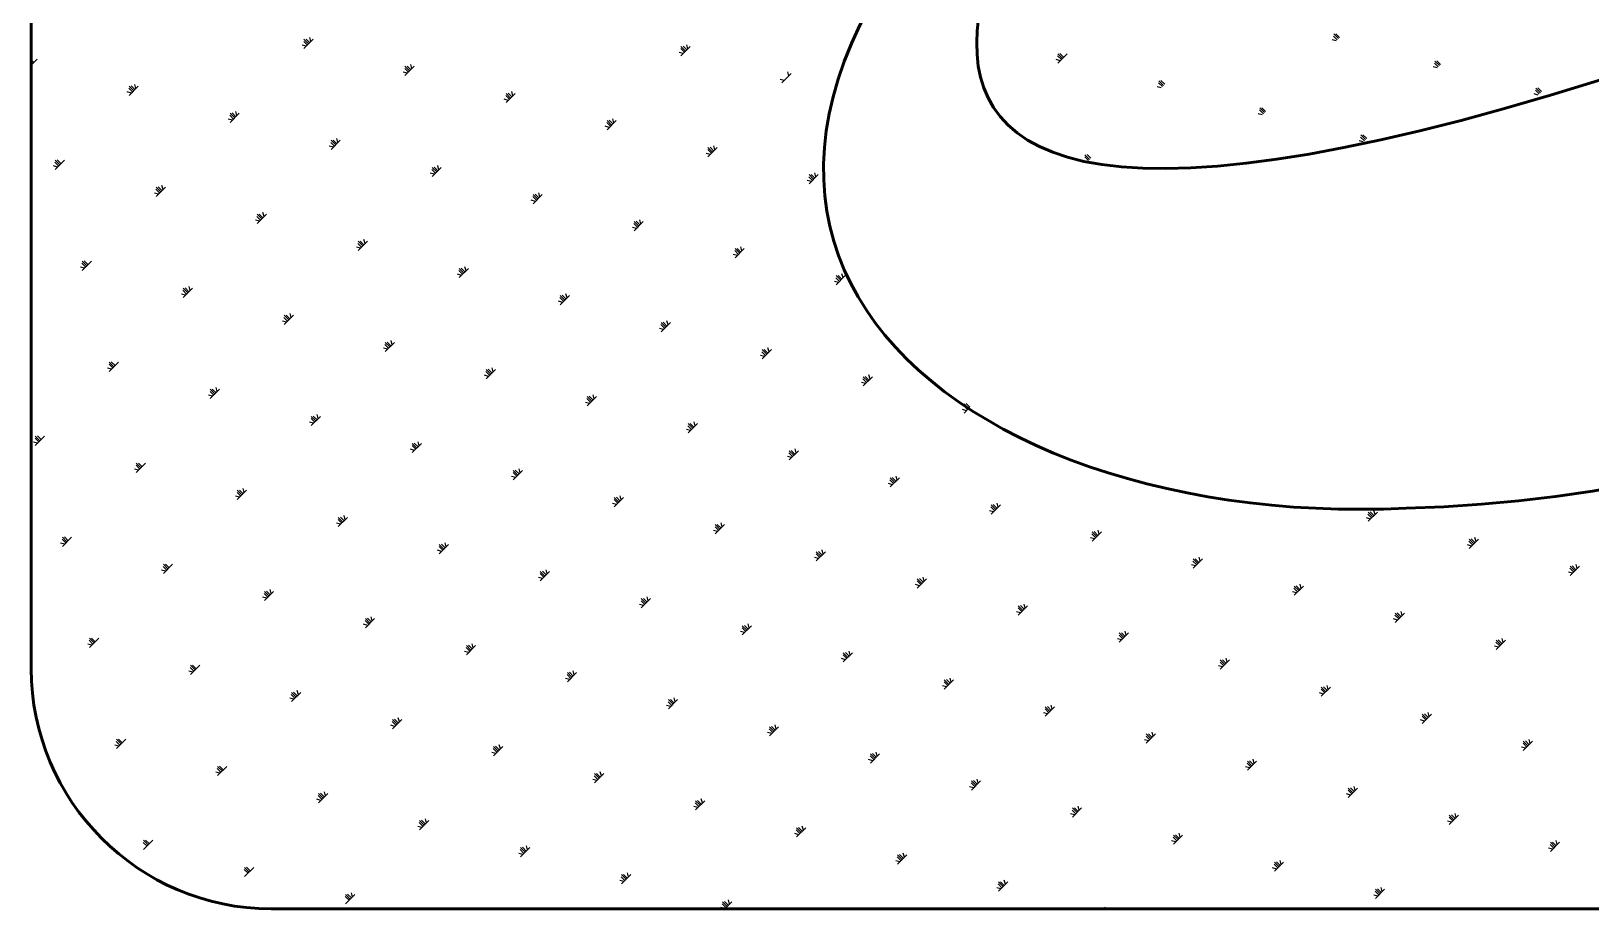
# Model space of a CAD drawing. Extents: x -3102990 to -851544, y -5293060 to -2540151.
# Drawn here: x -2552729 to -2551792, y -2634281 to -2633753 of the extents above; entities that cross this region are included whole.
import ezdxf

# ---------------------------------------------------------------- set-up
doc = ezdxf.new("R2010")
doc.units = 0
doc.header["$LTSCALE"] = 1000
doc.layers.get('0').update_dxf_attribs({"linetype": 'CONTINUOUS'})
doc.layers.add('PUB_TITLE', color=4, linetype='CONTINUOUS')

# ---------------------------------------------------------------- blocks, each defined once
blk = doc.blocks.new('A$C16496DF1')
at = {"layer": 'PUB_TITLE', "color": 4}
for p, q in [((99673.99, 39140.29), (99671.56, 39140.94)), ((99674.69, 39140.99), (99672.47, 39143.21)), ((99675.38, 39141.68), (99672.6, 39144.46)), ((99672.6, 39138.9), (99678.16, 39144.46)), ((99676.08, 39142.38), (99673.86, 39144.6)), ((99676.77, 39143.07), (99676.12, 39145.5)), ((99902.02, 39137.32), (99899.24, 39140.1)), ((99899.24, 39134.54), (99904.8, 39140.1)), ((99902.71, 39138.02), (99900.49, 39140.24)), ((99903.41, 39138.71), (99902.76, 39141.14)), ((100293.17, 39143.48), (100290.74, 39144.14)), ((100293.87, 39144.18), (100291.65, 39146.4)), ((100294.56, 39144.87), (100291.78, 39147.65)), ((100295.26, 39145.57), (100293.03, 39147.79)), ((99508.58, 39128.88), (99512.25, 39132.55)), ((99510.17, 39130.46), (99508.58, 39132.05)), ((99509.47, 39129.77), (99508.58, 39130.66)), ((99900.63, 39135.93), (99898.2, 39136.58)), ((99901.32, 39136.63), (99899.1, 39138.85)), ((100127.26, 39131.57), (100124.84, 39132.22)), ((100127.96, 39132.27), (100125.74, 39134.49)), ((100128.65, 39132.96), (100125.88, 39135.74)), ((100125.88, 39130.18), (100131.43, 39135.74)), ((100129.35, 39133.66), (100127.13, 39135.88)), ((100355.29, 39128.6), (100352.51, 39131.38)), ((100355.98, 39129.3), (100353.76, 39131.52)), ((99508.78, 39129.08), (99508.58, 39129.27)), ((99734.72, 39124.02), (99732.29, 39124.67)), ((99735.42, 39124.72), (99733.19, 39126.94)), ((99736.11, 39125.41), (99733.33, 39128.19)), ((99733.33, 39122.63), (99738.89, 39128.19)), ((99736.8, 39126.1), (99734.58, 39128.33)), ((99737.5, 39126.8), (99736.85, 39129.23)), ((99959.97, 39118.27), (99965.52, 39123.83)), ((99964.13, 39122.44), (99963.48, 39124.87)), ((100353.9, 39127.21), (100351.47, 39127.86)), ((100354.59, 39127.91), (100352.37, 39130.13)), ((99568.81, 39112.11), (99566.38, 39112.76)), ((99569.51, 39112.8), (99567.28, 39115.03)), ((99570.2, 39113.5), (99567.42, 39116.28)), ((99567.42, 39110.72), (99572.98, 39116.28)), ((99570.9, 39114.19), (99568.67, 39116.42)), ((99571.59, 39114.89), (99570.94, 39117.32)), ((99796.84, 39109.14), (99794.06, 39111.92)), ((99794.06, 39106.36), (99799.62, 39111.92)), ((99797.53, 39109.83), (99795.31, 39112.06)), ((99798.23, 39110.53), (99797.58, 39112.96)), ((99961.36, 39119.66), (99958.93, 39120.31)), ((100187.99, 39115.3), (100185.56, 39115.95)), ((100188.69, 39116), (100186.46, 39118.22)), ((100189.38, 39116.69), (100186.6, 39119.47)), ((100190.08, 39117.38), (100187.85, 39119.61)), ((100415.32, 39111.64), (100413.1, 39113.86)), ((100416.02, 39112.33), (100413.24, 39115.11)), ((100416.71, 39113.02), (100414.49, 39115.25)), ((99795.45, 39107.75), (99793.02, 39108.4)), ((99796.14, 39108.44), (99793.92, 39110.67)), ((100250.11, 39100.42), (100247.33, 39103.2)), ((100250.8, 39101.11), (100248.58, 39103.34)), ((100414.63, 39110.94), (100412.2, 39111.59)), ((99629.54, 39095.84), (99627.11, 39096.49)), ((99630.23, 39096.53), (99628.01, 39098.75)), ((99630.93, 39097.23), (99628.15, 39100.01)), ((99628.15, 39094.45), (99633.71, 39100.01)), ((99631.62, 39097.92), (99629.4, 39100.14)), ((99632.32, 39098.62), (99631.67, 39101.05)), ((99856.87, 39092.17), (99854.65, 39094.39)), ((99857.56, 39092.87), (99854.79, 39095.65)), ((99854.79, 39090.09), (99860.34, 39095.65)), ((99858.26, 39093.56), (99856.04, 39095.78)), ((99858.95, 39094.26), (99858.3, 39096.69)), ((100248.72, 39099.03), (100246.29, 39099.68)), ((100249.41, 39099.72), (100247.19, 39101.95)), ((99691.65, 39080.96), (99688.88, 39083.73)), ((99688.88, 39078.18), (99694.43, 39083.73)), ((99692.35, 39081.65), (99690.13, 39083.87)), ((99693.04, 39082.34), (99692.39, 39084.77)), ((99856.17, 39091.48), (99853.75, 39092.13)), ((100310.14, 39083.45), (100307.92, 39085.67)), ((100310.83, 39084.15), (100308.06, 39086.93)), ((100311.53, 39084.84), (100309.31, 39087.06)), ((99690.27, 39079.57), (99687.84, 39080.22)), ((99690.96, 39080.26), (99688.74, 39082.48)), ((99916.9, 39075.21), (99914.47, 39075.86)), ((99917.6, 39075.9), (99915.37, 39078.12)), ((99918.29, 39076.6), (99915.51, 39079.37)), ((99915.51, 39073.82), (99921.07, 39079.37)), ((99918.98, 39077.29), (99916.76, 39079.51)), ((99919.68, 39077.98), (99919.03, 39080.41)), ((100144.93, 39072.24), (100142.15, 39075.01)), ((100145.62, 39072.93), (100143.4, 39075.15)), ((100309.44, 39082.76), (100307.02, 39083.41)), ((99524.36, 39067.65), (99521.93, 39068.31)), ((99525.05, 39068.35), (99522.83, 39070.57)), ((99525.75, 39069.04), (99522.97, 39071.82)), ((99522.97, 39066.26), (99528.52, 39071.82)), ((99526.44, 39069.74), (99524.22, 39071.96)), ((99751.69, 39063.99), (99749.46, 39066.21)), ((99752.38, 39064.68), (99749.6, 39067.46)), ((99749.6, 39061.9), (99755.16, 39067.46)), ((99753.08, 39065.38), (99750.85, 39067.6)), ((99753.77, 39066.07), (99753.12, 39068.5)), ((100143.54, 39070.85), (100141.11, 39071.5)), ((100144.23, 39071.54), (100142.01, 39073.76)), ((99586.47, 39052.77), (99583.69, 39055.55)), ((99583.69, 39049.99), (99589.25, 39055.55)), ((99587.17, 39053.47), (99584.95, 39055.69)), ((99587.86, 39054.16), (99587.21, 39056.59)), ((99750.99, 39063.29), (99748.56, 39063.95)), ((99977.63, 39058.93), (99975.2, 39059.59)), ((99978.32, 39059.63), (99976.1, 39061.85)), ((99979.02, 39060.32), (99976.24, 39063.1)), ((99976.24, 39057.54), (99981.8, 39063.1)), ((99979.71, 39061.02), (99977.49, 39063.24)), ((99980.41, 39061.71), (99979.76, 39064.14)), ((99585.08, 39051.38), (99582.65, 39052.03)), ((99585.78, 39052.08), (99583.56, 39054.3)), ((99811.72, 39047.02), (99809.29, 39047.67)), ((99812.41, 39047.72), (99810.19, 39049.94)), ((99813.11, 39048.41), (99810.33, 39051.19)), ((99810.33, 39045.63), (99815.89, 39051.19)), ((99813.8, 39049.11), (99811.58, 39051.33)), ((99814.5, 39049.8), (99813.85, 39052.23)), ((99646.51, 39035.81), (99644.28, 39038.03)), ((99647.2, 39036.5), (99644.42, 39039.28)), ((99644.42, 39033.72), (99649.98, 39039.28)), ((99647.89, 39037.19), (99645.67, 39039.42)), ((99648.59, 39037.89), (99647.94, 39040.32)), ((99645.81, 39035.11), (99643.38, 39035.76)), ((99872.45, 39030.75), (99870.02, 39031.4)), ((99873.14, 39031.45), (99870.92, 39033.67)), ((99873.84, 39032.14), (99871.06, 39034.92)), ((99871.06, 39029.36), (99876.61, 39034.92)), ((99874.53, 39032.83), (99872.31, 39035.06)), ((99875.22, 39033.53), (99874.57, 39035.96)), ((99706.54, 39018.84), (99704.11, 39019.49)), ((99707.23, 39019.53), (99705.01, 39021.76)), ((99707.93, 39020.23), (99705.15, 39023.01)), ((99705.15, 39017.45), (99710.71, 39023.01)), ((99708.62, 39020.92), (99706.4, 39023.15)), ((99709.32, 39021.62), (99708.67, 39024.05)), ((99934.56, 39015.87), (99931.78, 39018.65)), ((99931.78, 39013.09), (99937.34, 39018.65)), ((99935.26, 39016.56), (99933.03, 39018.79)), ((99935.95, 39017.26), (99935.3, 39019.69)), ((99541.32, 39007.62), (99539.1, 39009.84)), ((99542.02, 39008.32), (99539.24, 39011.1)), ((99539.24, 39005.54), (99544.8, 39011.1)), ((99542.71, 39009.01), (99540.49, 39011.23)), ((99933.17, 39014.48), (99930.74, 39015.13)), ((99933.87, 39015.17), (99931.64, 39017.4)), ((99540.63, 39006.93), (99538.2, 39007.58)), ((99767.26, 39002.57), (99764.84, 39003.22)), ((99767.96, 39003.26), (99765.74, 39005.48)), ((99768.65, 39003.96), (99765.87, 39006.74)), ((99765.87, 39001.18), (99771.43, 39006.74)), ((99769.35, 39004.65), (99767.13, 39006.87)), ((99770.04, 39005.35), (99769.39, 39007.77)), ((99994.59, 38998.9), (99992.37, 39001.12)), ((99995.29, 38999.6), (99992.51, 39002.38)), ((99992.51, 38996.82), (99998.07, 39002.38)), ((99995.98, 39000.29), (99993.76, 39002.51)), ((99996.68, 39000.99), (99996.03, 39003.41)), ((99601.36, 38990.66), (99598.93, 38991.31)), ((99602.05, 38991.35), (99599.83, 38993.57)), ((99602.74, 38992.04), (99599.97, 38994.82)), ((99599.97, 38989.27), (99605.52, 38994.82)), ((99603.44, 38992.74), (99601.22, 38994.96)), ((99604.13, 38993.43), (99603.48, 38995.86)), ((99829.38, 38987.68), (99826.6, 38990.46)), ((99826.6, 38984.91), (99832.16, 38990.46)), ((99830.07, 38988.38), (99827.85, 38990.6)), ((99830.77, 38989.07), (99830.12, 38991.5)), ((99993.9, 38998.21), (99991.47, 38998.86)), ((99827.99, 38986.3), (99825.56, 38986.95)), ((99828.69, 38986.99), (99826.46, 38989.21)), ((99662.08, 38974.38), (99659.65, 38975.03)), ((99662.78, 38975.08), (99660.55, 38977.3)), ((99663.47, 38975.77), (99660.69, 38978.55)), ((99660.69, 38972.99), (99666.25, 38978.55)), ((99664.17, 38976.47), (99661.94, 38978.69)), ((99664.86, 38977.16), (99664.21, 38979.59)), ((99889.41, 38970.72), (99887.19, 38972.94)), ((99890.11, 38971.41), (99887.33, 38974.19)), ((99887.33, 38968.63), (99892.89, 38974.19)), ((99890.8, 38972.11), (99888.58, 38974.33)), ((99891.5, 38972.8), (99890.85, 38975.23)), ((99724.2, 38959.5), (99721.42, 38962.28)), ((99721.42, 38956.72), (99726.98, 38962.28)), ((99724.89, 38960.2), (99722.67, 38962.42)), ((99725.59, 38960.89), (99724.94, 38963.32)), ((99888.72, 38970.02), (99886.29, 38970.67)), ((99722.81, 38958.11), (99720.38, 38958.76)), ((99723.5, 38958.81), (99721.28, 38961.03)), ((99949.44, 38953.75), (99947.02, 38954.4)), ((99950.14, 38954.45), (99947.92, 38956.67)), ((99950.83, 38955.14), (99948.06, 38957.92)), ((99948.06, 38952.36), (99953.61, 38957.92)), ((99951.53, 38955.84), (99949.31, 38958.06)), ((99952.22, 38956.53), (99951.57, 38958.96)), ((99556.9, 38946.2), (99554.47, 38946.85)), ((99557.6, 38946.9), (99555.37, 38949.12)), ((99558.29, 38947.59), (99555.51, 38950.37)), ((99555.51, 38944.81), (99561.07, 38950.37)), ((99558.98, 38948.28), (99556.76, 38950.51)), ((99784.23, 38942.54), (99782.01, 38944.76)), ((99784.93, 38943.23), (99782.15, 38946.01)), ((99782.15, 38940.45), (99787.7, 38946.01)), ((99785.62, 38943.92), (99783.4, 38946.15)), ((99786.31, 38944.62), (99785.66, 38947.05)), ((99619.02, 38931.32), (99616.24, 38934.1)), ((99616.24, 38928.54), (99621.79, 38934.1)), ((99619.71, 38932.01), (99617.49, 38934.24)), ((99620.41, 38932.71), (99619.75, 38935.14)), ((99783.54, 38941.84), (99781.11, 38942.49)), ((100010.17, 38937.48), (100007.74, 38938.13)), ((100010.87, 38938.18), (100008.64, 38940.4)), ((100011.56, 38938.87), (100008.78, 38941.65)), ((100008.78, 38936.09), (100014.34, 38941.65)), ((100012.26, 38939.56), (100010.03, 38941.79)), ((100012.95, 38940.26), (100012.3, 38942.69)), ((99617.63, 38929.93), (99615.2, 38930.58)), ((99618.32, 38930.62), (99616.1, 38932.85)), ((99844.26, 38925.57), (99841.83, 38926.22)), ((99844.96, 38926.26), (99842.73, 38928.49)), ((99845.65, 38926.96), (99842.87, 38929.74)), ((99842.87, 38924.18), (99848.43, 38929.74)), ((99846.35, 38927.65), (99844.12, 38929.88)), ((99847.04, 38928.35), (99846.39, 38930.78)), ((100071.59, 38921.9), (100069.37, 38924.13)), ((100072.29, 38922.6), (100069.51, 38925.38)), ((100072.98, 38923.29), (100070.76, 38925.52)), ((99679.05, 38914.35), (99676.83, 38916.57)), ((99679.74, 38915.05), (99676.96, 38917.82)), ((99676.96, 38912.27), (99682.52, 38917.82)), ((99680.44, 38915.74), (99678.22, 38917.96)), ((99681.13, 38916.44), (99680.48, 38918.86)), ((100070.9, 38921.21), (100068.47, 38921.86)), ((100069.51, 38919.82), (100072.22, 38922.53)), ((99513.83, 38903.13), (99511.06, 38905.91)), ((99511.06, 38900.36), (99516.61, 38905.91)), ((99514.53, 38903.83), (99512.31, 38906.05)), ((99678.35, 38913.66), (99675.92, 38914.31)), ((99904.99, 38909.3), (99902.56, 38909.95)), ((99905.68, 38909.99), (99903.46, 38912.21)), ((99906.38, 38910.69), (99903.6, 38913.46)), ((99903.6, 38907.91), (99909.16, 38913.46)), ((99907.07, 38911.38), (99904.85, 38913.6)), ((99907.77, 38912.08), (99907.12, 38914.5)), ((99512.45, 38901.75), (99510.02, 38902.4)), ((99513.14, 38902.44), (99510.92, 38904.66)), ((99739.08, 38897.39), (99736.65, 38898.04)), ((99739.78, 38898.08), (99737.55, 38900.3)), ((99740.47, 38898.77), (99737.69, 38901.55)), ((99737.69, 38896), (99743.25, 38901.55)), ((99741.16, 38899.47), (99738.94, 38901.69)), ((99741.86, 38900.16), (99741.21, 38902.59)), ((99967.11, 38894.41), (99964.33, 38897.19)), ((99964.33, 38891.64), (99969.88, 38897.19)), ((99967.8, 38895.11), (99965.58, 38897.33)), ((99968.49, 38895.8), (99967.84, 38898.23)), ((99573.87, 38886.17), (99571.64, 38888.39)), ((99574.56, 38886.86), (99571.78, 38889.64)), ((99571.78, 38884.08), (99577.34, 38889.64)), ((99575.26, 38887.56), (99573.03, 38889.78)), ((99965.72, 38893.03), (99963.29, 38893.68)), ((99966.41, 38893.72), (99964.19, 38895.94)), ((99573.17, 38885.47), (99570.74, 38886.12)), ((99799.81, 38881.11), (99797.38, 38881.76)), ((99800.5, 38881.81), (99798.28, 38884.03)), ((99801.2, 38882.5), (99798.42, 38885.28)), ((99798.42, 38879.72), (99803.98, 38885.28)), ((99801.89, 38883.2), (99799.67, 38885.42)), ((99802.59, 38883.89), (99801.94, 38886.32)), ((100026.44, 38876.75), (100024.01, 38877.4)), ((100027.14, 38877.45), (100024.91, 38879.67)), ((100027.83, 38878.14), (100025.05, 38880.92)), ((100025.05, 38875.36), (100030.61, 38880.92)), ((100028.53, 38878.84), (100026.3, 38881.06)), ((100029.22, 38879.53), (100028.57, 38881.96)), ((99633.9, 38869.2), (99631.47, 38869.85)), ((99634.59, 38869.9), (99632.37, 38872.12)), ((99635.29, 38870.59), (99632.51, 38873.37)), ((99632.51, 38867.81), (99638.07, 38873.37)), ((99635.98, 38871.29), (99633.76, 38873.51)), ((99636.68, 38871.98), (99636.03, 38874.41)), ((99861.92, 38866.23), (99859.15, 38869.01)), ((99859.15, 38863.45), (99864.7, 38869.01)), ((99862.62, 38866.93), (99860.4, 38869.15)), ((99863.31, 38867.62), (99862.66, 38870.05)), ((99860.53, 38864.84), (99858.11, 38865.49)), ((99861.23, 38865.54), (99859.01, 38867.76)), ((100087.17, 38860.48), (100084.74, 38861.13)), ((100087.86, 38861.18), (100085.64, 38863.4)), ((100088.56, 38861.87), (100085.78, 38864.65)), ((100085.78, 38859.09), (100091.34, 38864.65)), ((100089.25, 38862.57), (100087.03, 38864.79)), ((100089.95, 38863.26), (100089.3, 38865.69)), ((100314.5, 38856.82), (100312.28, 38859.04)), ((100315.19, 38857.51), (100312.42, 38860.29)), ((100312.42, 38854.73), (100317.97, 38860.29)), ((100315.89, 38858.21), (100313.67, 38860.43)), ((100316.58, 38858.9), (100315.93, 38861.33)), ((99694.63, 38852.93), (99692.2, 38853.58)), ((99695.32, 38853.63), (99693.1, 38855.85)), ((99696.01, 38854.32), (99693.24, 38857.1)), ((99693.24, 38851.54), (99698.79, 38857.1)), ((99696.71, 38855.01), (99694.49, 38857.24)), ((99697.4, 38855.71), (99696.75, 38858.14)), ((99921.26, 38848.57), (99918.83, 38849.22)), ((99921.96, 38849.27), (99919.73, 38851.49)), ((99922.65, 38849.96), (99919.87, 38852.74)), ((99919.87, 38847.18), (99925.43, 38852.74)), ((99923.34, 38850.65), (99921.12, 38852.88)), ((99924.04, 38851.35), (99923.39, 38853.78)), ((100150.67, 38846.99), (100150.02, 38849.42)), ((100313.8, 38856.12), (100311.38, 38856.77)), ((99528.72, 38841.02), (99526.29, 38841.67)), ((99529.41, 38841.71), (99527.19, 38843.94)), ((99530.11, 38842.41), (99527.33, 38845.19)), ((99527.33, 38839.63), (99532.88, 38845.19)), ((99530.8, 38843.1), (99528.58, 38845.33)), ((99756.74, 38838.05), (99753.96, 38840.83)), ((99753.96, 38835.27), (99759.52, 38840.83)), ((99757.44, 38838.74), (99755.21, 38840.97)), ((99758.13, 38839.44), (99757.48, 38841.87)), ((100147.9, 38844.21), (100145.47, 38844.86)), ((100148.59, 38844.91), (100146.37, 38847.13)), ((100149.29, 38845.6), (100146.51, 38848.38)), ((100146.51, 38842.82), (100152.06, 38848.38)), ((100149.98, 38846.29), (100147.76, 38848.52)), ((100374.53, 38839.85), (100372.1, 38840.5)), ((100375.23, 38840.55), (100373, 38842.77)), ((100375.92, 38841.24), (100373.14, 38844.02)), ((100373.14, 38838.46), (100378.7, 38844.02)), ((100376.62, 38841.93), (100374.39, 38844.16)), ((100377.31, 38842.63), (100376.66, 38845.06)), ((99755.35, 38836.66), (99752.92, 38837.31)), ((99756.05, 38837.35), (99753.82, 38839.58)), ((99981.99, 38832.3), (99979.56, 38832.95)), ((99982.68, 38832.99), (99980.46, 38835.22)), ((99983.38, 38833.69), (99980.6, 38836.47)), ((99980.6, 38830.91), (99986.16, 38836.47)), ((99984.07, 38834.38), (99981.85, 38836.61)), ((99984.77, 38835.08), (99984.12, 38837.51)), ((100209.32, 38828.63), (100207.09, 38830.86)), ((100210.01, 38829.33), (100207.23, 38832.11)), ((100207.23, 38826.55), (100212.79, 38832.11)), ((100210.71, 38830.02), (100208.48, 38832.25)), ((100211.4, 38830.72), (100210.75, 38833.15)), ((99589.44, 38824.75), (99587.01, 38825.4)), ((99590.14, 38825.44), (99587.92, 38827.66)), ((99590.83, 38826.14), (99588.05, 38828.91)), ((99588.05, 38823.36), (99593.61, 38828.91)), ((99591.53, 38826.83), (99589.3, 38829.05)), ((99816.08, 38820.39), (99813.65, 38821.04)), ((99816.77, 38821.08), (99814.55, 38823.3)), ((99817.47, 38821.78), (99814.69, 38824.55)), ((99814.69, 38819), (99820.25, 38824.55)), ((99818.16, 38822.47), (99815.94, 38824.69)), ((99818.86, 38823.17), (99818.21, 38825.59)), ((100045.49, 38818.81), (100044.84, 38821.23)), ((100208.62, 38827.94), (100206.19, 38828.59)), ((100435.26, 38823.58), (100432.83, 38824.23)), ((100435.95, 38824.27), (100433.73, 38826.5)), ((100436.65, 38824.97), (100433.87, 38827.75)), ((100433.87, 38822.19), (100439.43, 38827.75)), ((100437.34, 38825.66), (100435.12, 38827.89)), ((100438.04, 38826.36), (100437.39, 38828.79)), ((99651.56, 38809.86), (99648.78, 38812.64)), ((99648.78, 38807.09), (99654.34, 38812.64)), ((99652.25, 38810.56), (99650.03, 38812.78)), ((99652.95, 38811.25), (99652.3, 38813.68)), ((100042.71, 38816.03), (100040.29, 38816.68)), ((100043.41, 38816.72), (100041.19, 38818.94)), ((100044.1, 38817.42), (100041.33, 38820.19)), ((100041.33, 38814.64), (100046.88, 38820.19)), ((100044.8, 38818.11), (100042.58, 38820.33)), ((100269.35, 38811.67), (100266.92, 38812.32)), ((100270.04, 38812.36), (100267.82, 38814.58)), ((100270.74, 38813.06), (100267.96, 38815.83)), ((100267.96, 38810.28), (100273.52, 38815.83)), ((100271.43, 38813.75), (100269.21, 38815.97)), ((100272.13, 38814.45), (100271.48, 38816.87)), ((99650.17, 38808.48), (99647.74, 38809.13)), ((99650.87, 38809.17), (99648.64, 38811.39)), ((99876.81, 38804.12), (99874.38, 38804.77)), ((99877.5, 38804.81), (99875.28, 38807.03)), ((99878.2, 38805.5), (99875.42, 38808.28)), ((99875.42, 38802.73), (99880.97, 38808.28)), ((99878.89, 38806.2), (99876.67, 38808.42)), ((99879.58, 38806.89), (99878.93, 38809.32)), ((100104.14, 38800.45), (100101.91, 38802.67)), ((100104.83, 38801.14), (100102.05, 38803.92)), ((100102.05, 38798.37), (100107.61, 38803.92)), ((100105.53, 38801.84), (100103.3, 38804.06)), ((100106.22, 38802.53), (100105.57, 38804.96)), ((99710.9, 38792.2), (99708.47, 38792.85)), ((99711.59, 38792.9), (99709.37, 38795.12)), ((99712.29, 38793.59), (99709.51, 38796.37)), ((99709.51, 38790.81), (99715.07, 38796.37)), ((99712.98, 38794.29), (99710.76, 38796.51)), ((99713.68, 38794.98), (99713.02, 38797.41)), ((99940.31, 38790.62), (99939.66, 38793.05)), ((100103.44, 38799.76), (100101.01, 38800.41)), ((100330.08, 38795.4), (100327.65, 38796.05)), ((100330.77, 38796.09), (100328.55, 38798.31)), ((100331.47, 38796.78), (100328.69, 38799.56)), ((100328.69, 38794.01), (100334.24, 38799.56)), ((100332.16, 38797.48), (100329.94, 38799.7)), ((100332.86, 38798.17), (100332.2, 38800.6)), ((99546.38, 38781.68), (99543.6, 38784.46)), ((99543.6, 38778.9), (99549.16, 38784.46)), ((99547.07, 38782.38), (99544.85, 38784.6)), ((99937.53, 38787.84), (99935.1, 38788.49)), ((99938.23, 38788.54), (99936, 38790.76)), ((99938.92, 38789.23), (99936.14, 38792.01)), ((99936.14, 38786.45), (99941.7, 38792.01)), ((99939.62, 38789.93), (99937.39, 38792.15)), ((100164.17, 38783.48), (100161.74, 38784.13)), ((100164.86, 38784.18), (100162.64, 38786.4)), ((100165.56, 38784.87), (100162.78, 38787.65)), ((100162.78, 38782.09), (100168.34, 38787.65)), ((100166.25, 38785.57), (100164.03, 38787.79)), ((100166.95, 38786.26), (100166.3, 38788.69)), ((100393.58, 38781.9), (100392.93, 38784.33)), ((99544.99, 38780.29), (99542.56, 38780.94)), ((99545.68, 38780.99), (99543.46, 38783.21)), ((99771.62, 38775.93), (99769.2, 38776.58)), ((99772.32, 38776.63), (99770.1, 38778.85)), ((99773.01, 38777.32), (99770.23, 38780.1)), ((99770.23, 38774.54), (99775.79, 38780.1)), ((99773.71, 38778.02), (99771.49, 38780.24)), ((99774.4, 38778.71), (99773.75, 38781.14)), ((99998.95, 38772.27), (99996.73, 38774.49)), ((99999.65, 38772.96), (99996.87, 38775.74)), ((99996.87, 38770.18), (100002.43, 38775.74)), ((100000.34, 38773.66), (99998.12, 38775.88)), ((100001.04, 38774.35), (100000.39, 38776.78)), ((100390.8, 38779.12), (100388.37, 38779.77)), ((100391.5, 38779.82), (100389.28, 38782.04)), ((100392.19, 38780.51), (100389.41, 38783.29)), ((100389.41, 38777.73), (100394.97, 38783.29)), ((100392.89, 38781.21), (100390.66, 38783.43)), ((99606.41, 38764.71), (99604.19, 38766.94)), ((99607.1, 38765.41), (99604.33, 38768.19)), ((99604.33, 38762.63), (99609.88, 38768.19)), ((99607.8, 38766.1), (99605.58, 38768.33)), ((99835.13, 38762.44), (99834.48, 38764.87)), ((99998.26, 38771.57), (99995.83, 38772.22)), ((100224.89, 38767.21), (100222.47, 38767.86)), ((100225.59, 38767.91), (100223.37, 38770.13)), ((100226.28, 38768.6), (100223.51, 38771.38)), ((100223.51, 38765.82), (100229.06, 38771.38)), ((100226.98, 38769.3), (100224.76, 38771.52)), ((100227.67, 38769.99), (100227.02, 38772.42)), ((99605.72, 38764.02), (99603.29, 38764.67)), ((99832.35, 38759.66), (99829.92, 38760.31)), ((99833.05, 38760.36), (99830.82, 38762.58)), ((99833.74, 38761.05), (99830.96, 38763.83)), ((99830.96, 38758.27), (99836.52, 38763.83)), ((99834.43, 38761.74), (99832.21, 38763.97)), ((100058.99, 38755.3), (100056.56, 38755.95)), ((100059.68, 38756), (100057.46, 38758.22)), ((100060.38, 38756.69), (100057.6, 38759.47)), ((100057.6, 38753.91), (100063.15, 38759.47)), ((100061.07, 38757.38), (100058.85, 38759.61)), ((100061.76, 38758.08), (100061.11, 38760.51)), ((100288.4, 38753.72), (100287.75, 38756.15)), ((99666.44, 38747.75), (99664.01, 38748.4)), ((99667.14, 38748.44), (99664.91, 38750.67)), ((99667.83, 38749.14), (99665.05, 38751.92)), ((99665.05, 38746.36), (99670.61, 38751.92)), ((99668.53, 38749.83), (99666.3, 38752.06)), ((99669.22, 38750.53), (99668.57, 38752.96)), ((99893.77, 38744.08), (99891.55, 38746.31)), ((99894.47, 38744.78), (99891.69, 38747.56)), ((99891.69, 38742), (99897.25, 38747.56)), ((99895.16, 38745.47), (99892.94, 38747.7)), ((99895.86, 38746.17), (99895.21, 38748.6)), ((100285.62, 38750.94), (100283.19, 38751.59)), ((100286.32, 38751.64), (100284.09, 38753.86)), ((100287.01, 38752.33), (100284.23, 38755.11)), ((100284.23, 38749.55), (100289.79, 38755.11)), ((100287.71, 38753.02), (100285.48, 38755.25)), ((99729.95, 38734.26), (99729.3, 38736.68)), ((99893.08, 38743.39), (99890.65, 38744.04)), ((100119.71, 38739.03), (100117.28, 38739.68)), ((100120.41, 38739.72), (100118.18, 38741.95)), ((100121.1, 38740.42), (100118.32, 38743.2)), ((100118.32, 38737.64), (100123.88, 38743.2)), ((100121.8, 38741.11), (100119.57, 38743.34)), ((100122.49, 38741.81), (100121.84, 38744.24)), ((100347.04, 38735.36), (100344.82, 38737.59)), ((100347.74, 38736.06), (100344.96, 38738.84)), ((100344.96, 38733.28), (100350.52, 38738.84)), ((100348.43, 38736.75), (100346.21, 38738.98)), ((100349.13, 38737.45), (100348.48, 38739.88)), ((99727.17, 38731.48), (99724.74, 38732.13)), ((99727.86, 38732.17), (99725.64, 38734.39)), ((99728.56, 38732.87), (99725.78, 38735.64)), ((99725.78, 38730.09), (99731.34, 38735.64)), ((99729.25, 38733.56), (99727.03, 38735.78)), ((99953.8, 38727.12), (99951.38, 38727.77)), ((99954.5, 38727.81), (99952.28, 38730.03)), ((99955.19, 38728.51), (99952.42, 38731.28)), ((99952.42, 38725.73), (99957.97, 38731.28)), ((99955.89, 38729.2), (99953.67, 38731.42)), ((99956.58, 38729.9), (99955.93, 38732.32)), ((100183.22, 38725.54), (100182.57, 38727.96)), ((100346.35, 38734.67), (100343.92, 38735.32)), ((99561.26, 38719.57), (99558.83, 38720.22)), ((99561.96, 38720.26), (99559.73, 38722.48)), ((99562.65, 38720.95), (99559.87, 38723.73)), ((99559.87, 38718.18), (99565.43, 38723.73)), ((99563.34, 38721.65), (99561.12, 38723.87)), ((99788.59, 38715.9), (99786.37, 38718.12)), ((99789.29, 38716.59), (99786.51, 38719.37)), ((99786.51, 38713.82), (99792.06, 38719.37)), ((99789.98, 38717.29), (99787.76, 38719.51)), ((99790.67, 38717.98), (99790.02, 38720.41)), ((100180.44, 38722.76), (100178.01, 38723.41)), ((100181.13, 38723.45), (100178.91, 38725.67)), ((100181.83, 38724.15), (100179.05, 38726.92)), ((100179.05, 38721.37), (100184.61, 38726.92)), ((100182.52, 38724.84), (100180.3, 38727.06)), ((100407.08, 38718.4), (100404.65, 38719.05)), ((100407.77, 38719.09), (100405.55, 38721.31)), ((100408.46, 38719.79), (100405.69, 38722.56)), ((100405.69, 38717.01), (100411.24, 38722.56)), ((100409.16, 38720.48), (100406.94, 38722.7)), ((100409.85, 38721.18), (100409.2, 38723.6)), ((99787.9, 38715.21), (99785.47, 38715.86)), ((100014.53, 38710.85), (100012.1, 38711.5)), ((100015.23, 38711.54), (100013, 38713.76)), ((100015.92, 38712.23), (100013.14, 38715.01)), ((100013.14, 38709.46), (100018.7, 38715.01)), ((100016.62, 38712.93), (100014.39, 38715.15)), ((100017.31, 38713.62), (100016.66, 38716.05)), ((100241.86, 38707.18), (100239.64, 38709.4)), ((100242.56, 38707.87), (100239.78, 38710.65)), ((100239.78, 38705.1), (100245.33, 38710.65)), ((100243.25, 38708.57), (100241.03, 38710.79)), ((100243.94, 38709.26), (100243.29, 38711.69)), ((99621.99, 38703.29), (99619.56, 38703.94)), ((99622.68, 38703.99), (99620.46, 38706.21)), ((99623.38, 38704.68), (99620.6, 38707.46)), ((99620.6, 38701.9), (99626.15, 38707.46)), ((99624.07, 38705.38), (99621.85, 38707.6)), ((99848.62, 38698.93), (99846.19, 38699.58)), ((99849.32, 38699.63), (99847.09, 38701.85)), ((99850.01, 38700.32), (99847.23, 38703.1)), ((99847.23, 38697.54), (99852.79, 38703.1)), ((99850.71, 38701.02), (99848.48, 38703.24)), ((99851.4, 38701.71), (99850.75, 38704.14)), ((100078.04, 38697.35), (100077.39, 38699.78)), ((100241.17, 38706.49), (100238.74, 38707.14)), ((99683.41, 38687.72), (99681.19, 38689.94)), ((99684.1, 38688.41), (99681.32, 38691.19)), ((99681.32, 38685.63), (99686.88, 38691.19)), ((99684.8, 38689.11), (99682.58, 38691.33)), ((99685.49, 38689.8), (99684.84, 38692.23)), ((100075.26, 38694.57), (100072.83, 38695.22)), ((100075.95, 38695.27), (100073.73, 38697.49)), ((100076.65, 38695.96), (100073.87, 38698.74)), ((100073.87, 38693.18), (100079.43, 38698.74)), ((100077.34, 38696.66), (100075.12, 38698.88)), ((100301.89, 38690.21), (100299.46, 38690.86)), ((100302.59, 38690.91), (100300.37, 38693.13)), ((100303.28, 38691.6), (100300.5, 38694.38)), ((100300.5, 38688.82), (100306.06, 38694.38)), ((100303.98, 38692.3), (100301.75, 38694.52)), ((100304.67, 38692.99), (100304.02, 38695.42)), ((99682.71, 38687.02), (99680.28, 38687.67)), ((99909.35, 38682.66), (99906.92, 38683.31)), ((99910.04, 38683.36), (99907.82, 38685.58)), ((99910.74, 38684.05), (99907.96, 38686.83)), ((99907.96, 38681.27), (99913.52, 38686.83)), ((99911.43, 38684.75), (99909.21, 38686.97)), ((99912.13, 38685.44), (99911.48, 38687.87)), ((100136.68, 38679), (100134.46, 38681.22)), ((100137.37, 38679.69), (100134.6, 38682.47)), ((100134.6, 38676.91), (100140.15, 38682.47)), ((100138.07, 38680.39), (100135.85, 38682.61)), ((100138.76, 38681.08), (100138.11, 38683.51)), ((99743.44, 38670.75), (99741.01, 38671.4)), ((99744.14, 38671.44), (99741.91, 38673.67)), ((99744.83, 38672.14), (99742.05, 38674.92)), ((99742.05, 38669.36), (99747.61, 38674.92)), ((99745.52, 38672.83), (99743.3, 38675.06)), ((99746.22, 38673.53), (99745.57, 38675.96)), ((99972.85, 38669.17), (99972.2, 38671.6)), ((100135.98, 38678.3), (100133.56, 38678.95)), ((100362.62, 38673.94), (100360.19, 38674.59)), ((100363.31, 38674.64), (100361.09, 38676.86)), ((100364.01, 38675.33), (100361.23, 38678.11)), ((100361.23, 38672.55), (100366.79, 38678.11)), ((100364.7, 38676.03), (100362.48, 38678.25)), ((100365.4, 38676.72), (100364.75, 38679.15)), ((99578.23, 38659.53), (99576, 38661.76)), ((99578.92, 38660.23), (99576.14, 38663.01)), ((99576.14, 38657.45), (99581.7, 38663.01)), ((99579.62, 38660.92), (99577.39, 38663.15)), ((99970.08, 38666.39), (99967.65, 38667.04)), ((99970.77, 38667.08), (99968.55, 38669.31)), ((99971.47, 38667.78), (99968.69, 38670.56)), ((99968.69, 38665), (99974.24, 38670.56)), ((99972.16, 38668.47), (99969.94, 38670.7)), ((100196.71, 38662.03), (100194.28, 38662.68)), ((100197.41, 38662.72), (100195.18, 38664.95)), ((100198.1, 38663.42), (100195.32, 38666.2)), ((100195.32, 38660.64), (100200.88, 38666.2)), ((100198.8, 38664.11), (100196.57, 38666.34)), ((100199.49, 38664.81), (100198.84, 38667.24)), ((100424.74, 38659.06), (100421.96, 38661.84)), ((100421.96, 38656.28), (100427.51, 38661.84)), ((100425.43, 38659.75), (100423.21, 38661.98)), ((100426.13, 38660.45), (100425.47, 38662.88)), ((99804.17, 38654.48), (99801.74, 38655.13)), ((99804.86, 38655.17), (99802.64, 38657.4)), ((99805.56, 38655.87), (99802.78, 38658.65)), ((99802.78, 38653.09), (99808.34, 38658.65)), ((99806.25, 38656.56), (99804.03, 38658.79)), ((99806.95, 38657.26), (99806.3, 38659.69)), ((100031.5, 38650.81), (100029.27, 38653.04)), ((100032.19, 38651.51), (100029.41, 38654.29)), ((100029.41, 38648.73), (100034.97, 38654.29)), ((100032.89, 38652.2), (100030.66, 38654.43)), ((100033.58, 38652.9), (100032.93, 38655.33)), ((100423.35, 38657.67), (100420.92, 38658.32)), ((100424.04, 38658.36), (100421.82, 38660.59)), ((99638.95, 38643.26), (99636.73, 38645.48)), ((99639.65, 38643.96), (99636.87, 38646.73)), ((99636.87, 38641.18), (99642.43, 38646.73)), ((99640.34, 38644.65), (99638.12, 38646.87)), ((99867.67, 38640.99), (99867.02, 38643.41)), ((100030.8, 38650.12), (100028.37, 38650.77)), ((100257.44, 38645.76), (100255.01, 38646.41)), ((100258.13, 38646.45), (100255.91, 38648.68)), ((100258.83, 38647.15), (100256.05, 38649.93)), ((100256.05, 38644.37), (100261.61, 38649.93)), ((100259.52, 38647.84), (100257.3, 38650.07)), ((100260.22, 38648.54), (100259.57, 38650.97)), ((99864.89, 38638.21), (99862.47, 38638.86)), ((99865.59, 38638.9), (99863.37, 38641.12)), ((99866.28, 38639.6), (99863.51, 38642.37)), ((99863.51, 38636.82), (99869.06, 38642.37)), ((99866.98, 38640.29), (99864.76, 38642.51)), ((100091.53, 38633.85), (100089.1, 38634.5)), ((100092.22, 38634.54), (100090, 38636.76)), ((100092.92, 38635.24), (100090.14, 38638.01)), ((100090.14, 38632.46), (100095.7, 38638.01)), ((100093.61, 38635.93), (100091.39, 38638.15)), ((100094.31, 38636.63), (100093.66, 38639.05)), ((100319.55, 38630.88), (100316.78, 38633.65)), ((100316.78, 38628.1), (100322.33, 38633.65)), ((100320.25, 38631.57), (100318.03, 38633.79)), ((100320.94, 38632.27), (100320.29, 38634.69)), ((99699.68, 38626.99), (99697.46, 38629.21)), ((99700.37, 38627.68), (99697.6, 38630.46)), ((99697.6, 38624.91), (99703.15, 38630.46)), ((99701.07, 38628.38), (99698.85, 38630.6)), ((99701.76, 38629.07), (99701.11, 38631.5)), ((99926.32, 38622.63), (99924.09, 38624.85)), ((99927.01, 38623.32), (99924.23, 38626.1)), ((99927.7, 38624.02), (99925.48, 38626.24)), ((99925.54, 38621.85), (99929.79, 38626.1)), ((99928.4, 38624.71), (99927.75, 38627.14)), ((100318.16, 38629.49), (100315.74, 38630.14)), ((100318.86, 38630.18), (100316.64, 38632.4)), ((99925.62, 38621.94), (99923.19, 38622.59)), ((100152.15, 38621.85), (100152.12, 38621.88)), ((100154.63, 38621.85), (100154.38, 38622.78))]:
    blk.add_line(p, q, dxfattribs=at)
at = {"layer": 'PUB_TITLE', "color": 4, "lineweight": 53}
for points, knots in [([(100172.55, 39333.52), (100172.55, 39333.52), (99815.79, 38910.91), (100481.41, 39129.45), (100976.83, 39287.25), (101417.28, 39665.94), (101438.64, 39775.79), (101438.64, 39775.79), (101380.26, 39548.02), (101242.76, 39361.45), (101228.18, 39315.1), (100819.44, 38874.62), (100335.34, 38862.61), (100040.6, 38848.44), (99805.61, 39058.41), (100172.55, 39333.52)], [0, 0, 0, 0, 1, 1, 1, 2, 2, 2, 3, 3, 3, 4, 4, 4, 5, 5, 5, 5]), ([(101359.08, 39561.25), (101359.08, 39166.06), (101359.08, 38766.06), (101359.08, 38766.06), (101359.08, 38686.75), (101294.19, 38621.85), (101214.89, 38621.85), (101214.89, 38621.85), (99652.78, 38621.85), (99652.78, 38621.85), (99573.46, 38621.85), (99508.58, 38686.75), (99508.58, 38766.06), (99508.58, 38766.06), (99508.58, 39127.78), (99508.58, 39503.1)], [2.493971, 2.493971, 2.493971, 2.493971, 3, 3, 3, 4, 4, 4, 5, 5, 5, 6, 6, 6, 6.481204, 6.481204, 6.481204, 6.481204])]:
    blk.add_open_spline(points, degree=3, knots=knots, dxfattribs=at)

msp = doc.modelspace()

# ---------------------------------------------------------------- block references
at = {"ltscale": 1.5}
msp.add_blockref('A$C16496DF1', (-2652237.82, -2672902.4), dxfattribs=at)

doc.saveas('drawing.dxf')
